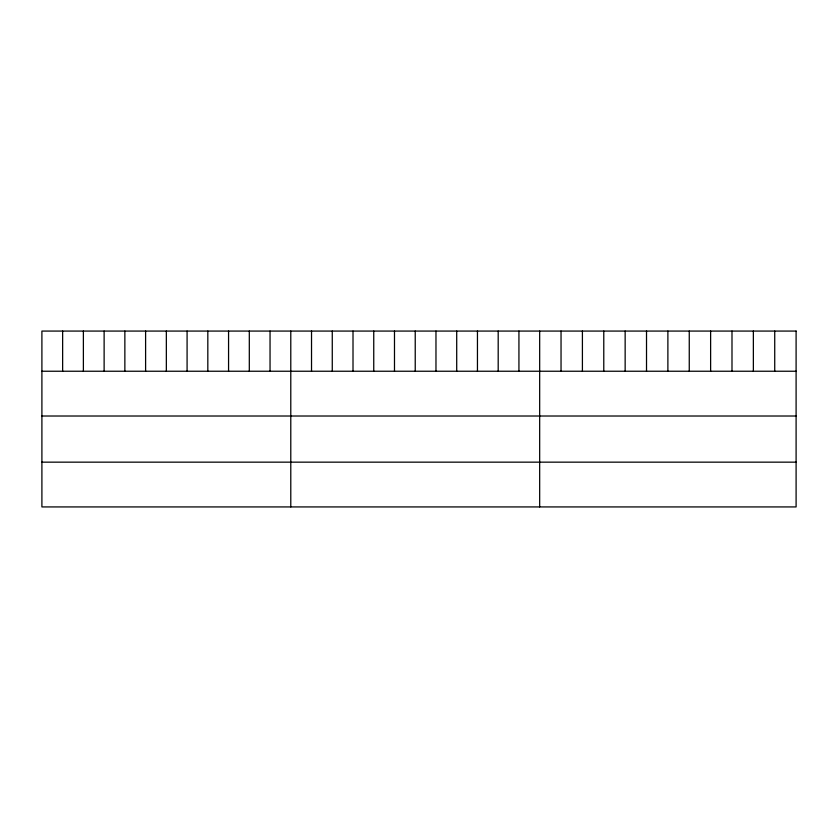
<?xml version="1.0" encoding="UTF-8"?>
<svg xmlns="http://www.w3.org/2000/svg" width="838" height="838" viewBox="0 0 838 838"><rect width="100%" height="100%" fill="white"/><g stroke="black" fill="none" stroke-linecap="round" stroke-linejoin="round"><path stroke-width="1.26" d="M41.9 371.234L796.1 371.234M41.9 416.015L796.1 416.015M41.9 462.157L796.1 462.157M774.731 331.073L774.731 371.234M753.362 331.073L753.362 371.234M731.993 331.073L731.993 371.234M710.624 331.073L710.624 371.234M689.255 331.073L689.255 371.234M667.886 331.073L667.886 371.234M646.517 331.073L646.517 371.234M625.148 331.073L625.148 371.234M603.779 331.073L603.779 371.234M582.41 331.073L582.41 371.234M561.041 331.073L561.041 371.234M539.672 331.073L539.672 506.927M518.932 331.073L518.932 371.234M498.191 331.073L498.191 371.234M477.451 331.073L477.451 371.234M456.71 331.073L456.71 371.234M435.97 331.073L435.97 371.234M415.229 331.073L415.229 371.234M394.489 331.073L394.489 371.234M373.748 331.073L373.748 371.234M353.008 331.073L353.008 371.234M332.267 331.073L332.267 371.234M311.526 331.073L311.526 371.234M290.786 331.073L290.786 506.927M270.046 331.073L270.046 371.234M249.305 331.073L249.305 371.234M228.565 331.073L228.565 371.234M207.824 331.073L207.824 371.234M187.084 331.073L187.084 371.234M166.343 331.073L166.343 371.234M145.603 331.073L145.603 371.234M124.862 331.073L124.862 371.234M104.122 331.073L104.122 371.234M83.381 331.073L83.381 371.234M62.641 331.073L62.641 371.234M796.1 331.073L41.9 331.073L41.9 506.927L796.1 506.927L796.1 331.073"/></g></svg>
